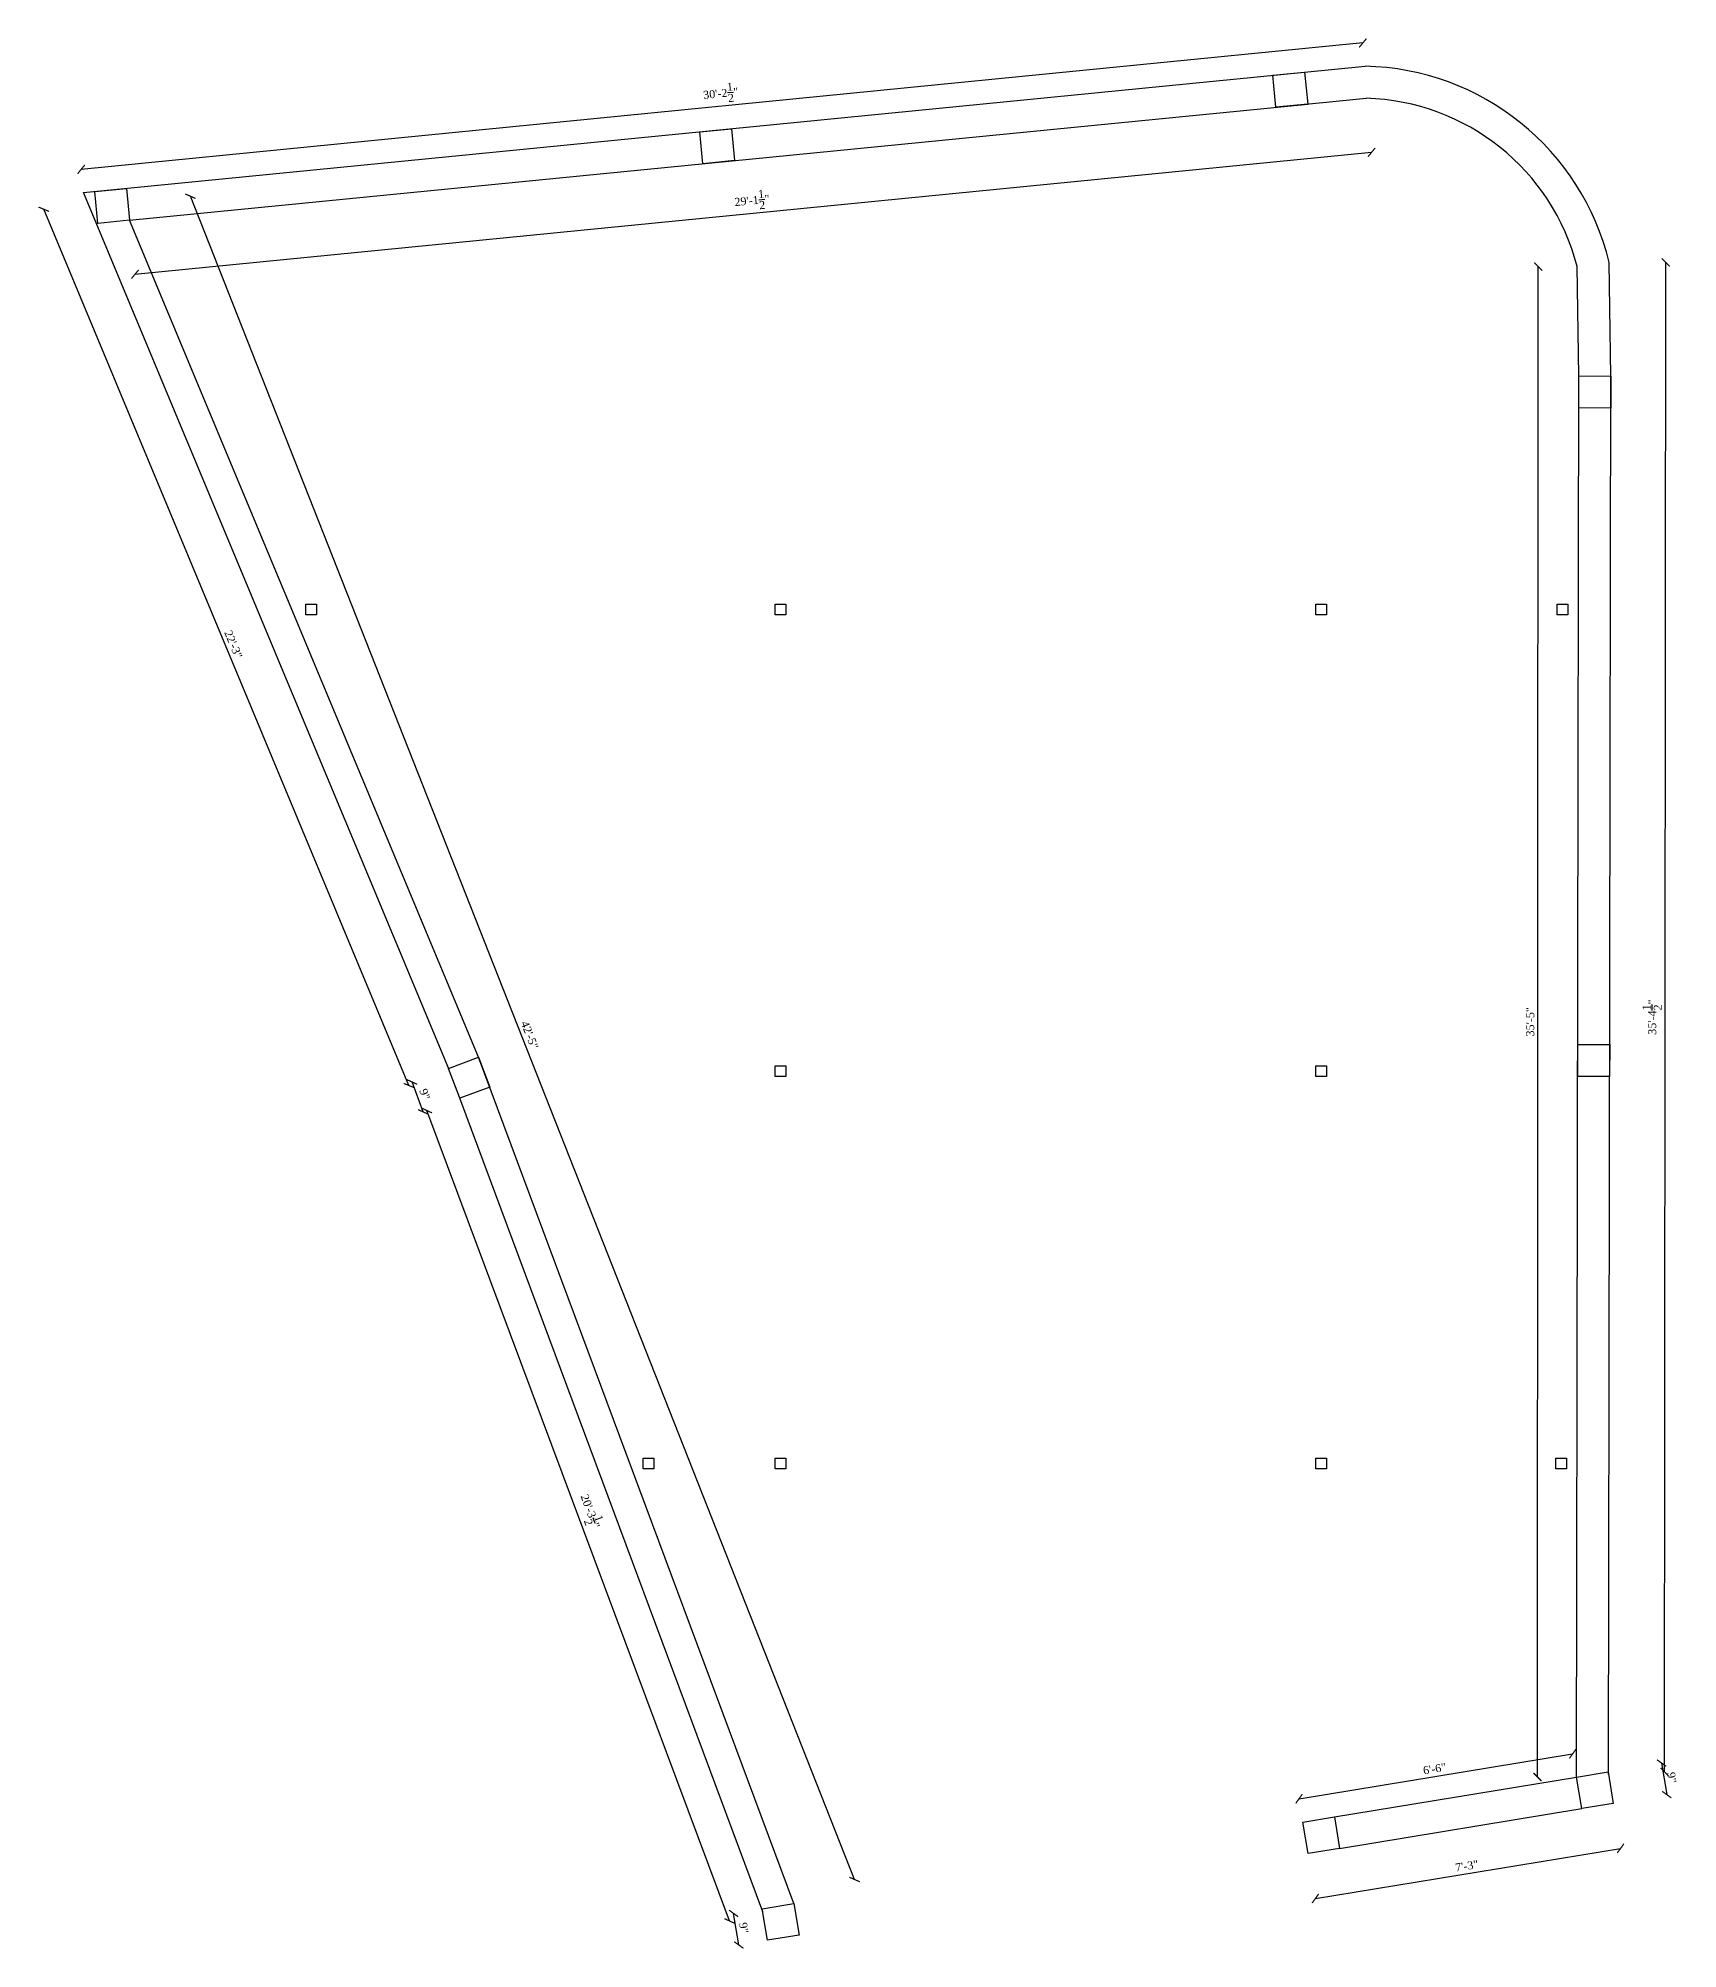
# Model space of a CAD drawing. Header units: inches. Extents: x 62067 to 68611, y -6056 to -4501.
# Drawn here: x 66619 to 67080, y -5057 to -4519 of the extents above; entities that cross this region are included whole.
import ezdxf

# ---------------------------------------------------------------- set-up
doc = ezdxf.new("R2010")
doc.units = ezdxf.units.IN
doc.header["$MEASUREMENT"] = 0
doc.layers.add('ELEVATION', color=6, linetype='Continuous', lineweight=30)
doc.styles.get("Standard").update_dxf_attribs({"font": 'times.ttf'})
doc.dimstyles.get("Standard").update_dxf_attribs({"dimtxt": 2.25, "dimasz": 2.25, "dimexe": 0.18, "dimexo": 0.0625, "dimgap": 1, "dimtad": 1, "dimdec": 1, "dimzin": 0, "dimdsep": 46, "dimlunit": 4, "dimtxsty": 'Standard', "dimblk": 'ARCHTICK', "dimcen": 0.09, "dimse1": 1, "dimse2": 1, "dimadec": 0, "dimazin": 0, "dimtfac": 1, "dimtdec": 1, "dimtofl": 0, "dimtmove": 0, "dimatfit": 3, "dimldrblk": 'ARCHTICK', "dimfxl": 1, "dimtolj": 1, "dimtzin": 0, "dimarcsym": 0})

# ---------------------------------------------------------------- blocks, each defined once
blk = doc.blocks.new('_ArchTick')
at = {"color": 0, "linetype": 'ByBlock', "const_width": 0.15}
blk.add_lwpolyline([(-0.5, -0.5), (0.5, 0.5)], dxfattribs=at)
blk = doc.blocks.new('*D796')
at = {"layer": 'Defpoints', "color": 0, "transparency": 16777216}
for p in [(67062.16, -5015.76), (67064.23, -5028.39), (66976.31, -5029.88)]:
    blk.add_point(p, dxfattribs=at)
at = {"layer": 'ELEVATION', "color": 0, "lineweight": -2, "transparency": 16777216}
blk.add_line((66978.38, -5042.5), (67064.23, -5028.39), dxfattribs=at)
at = {"layer": 'ELEVATION', "color": 0, "lineweight": -2, "transparency": 16777216, "xscale": 2.25, "yscale": 2.25, "zscale": 2.25}
for p, rotation in [((67064.23, -5028.39), 9.33670740520998), ((66978.38, -5042.5), 189.33670740521)]:
    blk.add_blockref('_ArchTick', p, dxfattribs=dict(at, rotation=rotation))
at = {"layer": 'ELEVATION', "color": 0, "transparency": 16777216, "insert": (67020.96, -5033.32), "char_height": 2.25, "attachment_point": 5, "rotation": 9.3367}
blk.add_mtext('\\A1;7\'-3"', dxfattribs=at)
blk = doc.blocks.new('*D797')
at = {"layer": 'Defpoints', "color": 0, "transparency": 16777216}
for p in [(67061.01, -4582.41), (67076.91, -4582.42), (67060.7, -5006.88)]:
    blk.add_point(p, dxfattribs=at)
at = {"layer": 'ELEVATION', "color": 0, "lineweight": -2, "transparency": 16777216}
blk.add_line((67076.6, -5006.89), (67076.91, -4582.42), dxfattribs=at)
at = {"layer": 'ELEVATION', "color": 0, "lineweight": -2, "transparency": 16777216, "xscale": 2.25, "yscale": 2.25, "zscale": 2.25}
for p, rotation in [((67076.91, -4582.42), 89.95809987980734), ((67076.6, -5006.89), 269.9580998798073)]:
    blk.add_blockref('_ArchTick', p, dxfattribs=dict(at, rotation=rotation))
at = {"layer": 'ELEVATION', "color": 0, "transparency": 16777216, "insert": (67073.12, -4794.65), "char_height": 2.25, "attachment_point": 5, "rotation": 89.9581}
blk.add_mtext('\\A1;35\'-4{\\H1x;\\S1/2;}"', dxfattribs=at)
blk = doc.blocks.new('*D800')
at = {"layer": 'Defpoints', "color": 0, "transparency": 16777216}
for p in [(66992.36, -4527.23), (66631.21, -4556.23), (66631.85, -4562.77)]:
    blk.add_point(p, dxfattribs=at)
at = {"layer": 'ELEVATION', "color": 0, "lineweight": -2, "transparency": 16777216}
blk.add_line((66991.72, -4520.69), (66631.21, -4556.23), dxfattribs=at)
at = {"layer": 'ELEVATION', "color": 0, "lineweight": -2, "transparency": 16777216, "xscale": 2.25, "yscale": 2.25, "zscale": 2.25}
for p, rotation in [((66991.72, -4520.69), 5.630054066153347), ((66631.21, -4556.23), 185.6300540661533)]:
    blk.add_blockref('_ArchTick', p, dxfattribs=dict(at, rotation=rotation))
at = {"layer": 'ELEVATION', "color": 0, "transparency": 16777216, "insert": (66811.11, -4534.84), "char_height": 2.25, "attachment_point": 5, "rotation": 5.6301}
blk.add_mtext('\\A1;30\'-2{\\H1x;\\S1/2;}"', dxfattribs=at)
blk = doc.blocks.new('*D801')
at = {"layer": 'Defpoints', "color": 0, "transparency": 16777216}
for p in [(66631.85, -4562.77), (66620.65, -4567.44), (66734.6, -4809.2)]:
    blk.add_point(p, dxfattribs=at)
at = {"layer": 'ELEVATION', "color": 0, "lineweight": -2, "transparency": 16777216}
blk.add_line((66723.4, -4813.87), (66620.65, -4567.44), dxfattribs=at)
at = {"layer": 'ELEVATION', "color": 0, "lineweight": -2, "transparency": 16777216, "xscale": 2.25, "yscale": 2.25, "zscale": 2.25}
for p, rotation in [((66620.65, -4567.44), 112.6334614685429), ((66723.4, -4813.87), 292.6334614685429)]:
    blk.add_blockref('_ArchTick', p, dxfattribs=dict(at, rotation=rotation))
at = {"layer": 'ELEVATION', "color": 0, "transparency": 16777216, "insert": (66674, -4689.83), "char_height": 2.25, "attachment_point": 5, "rotation": 292.6335}
blk.add_mtext('\\A1;22\'-3"', dxfattribs=at)
blk = doc.blocks.new('*D802')
at = {"layer": 'Defpoints', "color": 0, "transparency": 16777216}
for p in [(66724.27, -4812.87), (66734.54, -4809.04), (66737.68, -4817.47)]:
    blk.add_point(p, dxfattribs=at)
at = {"layer": 'ELEVATION', "color": 0, "lineweight": -2, "transparency": 16777216}
blk.add_line((66727.41, -4821.3), (66724.27, -4812.87), dxfattribs=at)
at = {"layer": 'ELEVATION', "color": 0, "lineweight": -2, "transparency": 16777216, "xscale": 2.25, "yscale": 2.25, "zscale": 2.25}
for p, rotation in [((66724.27, -4812.87), 110.4384153099512), ((66727.41, -4821.3), 290.4384153099512)]:
    blk.add_blockref('_ArchTick', p, dxfattribs=dict(at, rotation=rotation))
at = {"layer": 'ELEVATION', "color": 0, "transparency": 16777216, "insert": (66727.85, -4816.33), "char_height": 2.25, "attachment_point": 5, "rotation": 290.4384}
blk.add_mtext('\\A1;9"', dxfattribs=at)
blk = doc.blocks.new('*D803')
at = {"layer": 'Defpoints', "color": 0, "transparency": 16777216}
for p in [(66737.68, -4817.47), (66728.47, -4820.91), (66822.79, -5045.37)]:
    blk.add_point(p, dxfattribs=at)
at = {"layer": 'ELEVATION', "color": 0, "lineweight": -2, "transparency": 16777216}
blk.add_line((66813.57, -5048.81), (66728.47, -4820.91), dxfattribs=at)
at = {"layer": 'ELEVATION', "color": 0, "lineweight": -2, "transparency": 16777216, "xscale": 2.25, "yscale": 2.25, "zscale": 2.25}
for p, rotation in [((66728.47, -4820.91), 110.4780824802595), ((66813.57, -5048.81), 290.4780824802595)]:
    blk.add_blockref('_ArchTick', p, dxfattribs=dict(at, rotation=rotation))
at = {"layer": 'ELEVATION', "color": 0, "transparency": 16777216, "insert": (66774.43, -4933.59), "char_height": 2.25, "attachment_point": 5, "rotation": 290.4781}
blk.add_mtext('\\A1;20\'-3{\\H1x;\\S1/2;}"', dxfattribs=at)
blk = doc.blocks.new('*D804')
at = {"layer": 'Defpoints', "color": 0, "transparency": 16777216}
for p in [(66814.73, -5046.69), (66822.79, -5045.37), (66824.25, -5054.25)]:
    blk.add_point(p, dxfattribs=at)
at = {"layer": 'ELEVATION', "color": 0, "lineweight": -2, "transparency": 16777216}
blk.add_line((66816.19, -5055.57), (66814.73, -5046.69), dxfattribs=at)
at = {"layer": 'ELEVATION', "color": 0, "lineweight": -2, "transparency": 16777216, "xscale": 2.25, "yscale": 2.25, "zscale": 2.25}
for p, rotation in [((66814.73, -5046.69), 99.33665306477486), ((66816.19, -5055.57), 279.3366530647749)]:
    blk.add_blockref('_ArchTick', p, dxfattribs=dict(at, rotation=rotation))
at = {"layer": 'ELEVATION', "color": 0, "transparency": 16777216, "insert": (66817.58, -5050.78), "char_height": 2.25, "attachment_point": 5, "rotation": 279.3367}
blk.add_mtext('\\A1;9"', dxfattribs=at)
blk = doc.blocks.new('*D805')
at = {"layer": 'Defpoints', "color": 0, "transparency": 16777216}
for p in [(67060.7, -5006.88), (67062.16, -5015.76), (67077.22, -5013.28)]:
    blk.add_point(p, dxfattribs=at)
at = {"layer": 'ELEVATION', "color": 0, "lineweight": -2, "transparency": 16777216}
blk.add_line((67075.76, -5004.4), (67077.22, -5013.28), dxfattribs=at)
at = {"layer": 'ELEVATION', "color": 0, "lineweight": -2, "transparency": 16777216, "xscale": 2.25, "yscale": 2.25, "zscale": 2.25}
for p, rotation in [((67075.76, -5004.4), 99.33665306477486), ((67077.22, -5013.28), 279.3366530647749)]:
    blk.add_blockref('_ArchTick', p, dxfattribs=dict(at, rotation=rotation))
at = {"layer": 'ELEVATION', "color": 0, "transparency": 16777216, "insert": (67078.61, -5008.5), "char_height": 2.25, "attachment_point": 5, "rotation": 279.3367}
blk.add_mtext('\\A1;9"', dxfattribs=at)
blk = doc.blocks.new('*D806')
at = {"layer": 'Defpoints', "color": 0, "transparency": 16777216}
for p in [(66661.94, -4563.79), (66644.84, -4570.53), (66831.67, -5043.91)]:
    blk.add_point(p, dxfattribs=at)
at = {"layer": 'ELEVATION', "color": 0, "lineweight": -2, "transparency": 16777216}
blk.add_line((66848.77, -5037.16), (66661.94, -4563.79), dxfattribs=at)
at = {"layer": 'ELEVATION', "color": 0, "lineweight": -2, "transparency": 16777216, "xscale": 2.25, "yscale": 2.25, "zscale": 2.25}
for p, rotation in [((66661.94, -4563.79), 111.5380948869874), ((66848.77, -5037.16), 291.5380948869874)]:
    blk.add_blockref('_ArchTick', p, dxfattribs=dict(at, rotation=rotation))
at = {"layer": 'ELEVATION', "color": 0, "transparency": 16777216, "insert": (66757.35, -4799.68), "char_height": 2.25, "attachment_point": 5, "rotation": 291.5381}
blk.add_mtext('\\A1;42\'-5"', dxfattribs=at)
blk = doc.blocks.new('*D807')
at = {"layer": 'Defpoints', "color": 0, "transparency": 16777216}
for p in [(66992.7, -4536.24), (66994.19, -4551.44), (66644.84, -4570.53)]:
    blk.add_point(p, dxfattribs=at)
at = {"layer": 'ELEVATION', "color": 0, "lineweight": -2, "transparency": 16777216}
blk.add_line((66646.34, -4585.73), (66994.19, -4551.44), dxfattribs=at)
at = {"layer": 'ELEVATION', "color": 0, "lineweight": -2, "transparency": 16777216, "xscale": 2.25, "yscale": 2.25, "zscale": 2.25}
for p, rotation in [((66994.19, -4551.44), 5.63005406619059), ((66646.34, -4585.73), 185.6300540661906)]:
    blk.add_blockref('_ArchTick', p, dxfattribs=dict(at, rotation=rotation))
at = {"layer": 'ELEVATION', "color": 0, "transparency": 16777216, "insert": (66819.91, -4564.96), "char_height": 2.25, "attachment_point": 5, "rotation": 5.6301}
blk.add_mtext('\\A1;29\'-1{\\H1x;\\S1/2;}"', dxfattribs=at)
blk = doc.blocks.new('*D809')
at = {"layer": 'Defpoints', "color": 0, "transparency": 16777216}
for p in [(67041.07, -4583.58), (67052.02, -4583.58), (67051.82, -5008.34)]:
    blk.add_point(p, dxfattribs=at)
at = {"layer": 'ELEVATION', "color": 0, "lineweight": -2, "transparency": 16777216}
blk.add_line((67040.86, -5008.33), (67041.07, -4583.58), dxfattribs=at)
at = {"layer": 'ELEVATION', "color": 0, "lineweight": -2, "transparency": 16777216, "xscale": 2.25, "yscale": 2.25, "zscale": 2.25}
for p, rotation in [((67041.07, -4583.58), 89.97193327026396), ((67040.86, -5008.33), 269.9719332702639)]:
    blk.add_blockref('_ArchTick', p, dxfattribs=dict(at, rotation=rotation))
at = {"layer": 'ELEVATION', "color": 0, "transparency": 16777216, "insert": (67038.82, -4795.96), "char_height": 2.25, "attachment_point": 5, "rotation": 89.9719}
blk.add_mtext('\\A1;35\'-5"', dxfattribs=at)
blk = doc.blocks.new('*D810')
at = {"layer": 'Defpoints', "color": 0, "transparency": 16777216}
for p in [(67050.74, -5001.81), (67051.82, -5008.34), (66974.85, -5020.99)]:
    blk.add_point(p, dxfattribs=at)
at = {"layer": 'ELEVATION', "color": 0, "lineweight": -2, "transparency": 16777216}
blk.add_line((66973.77, -5014.46), (67050.74, -5001.81), dxfattribs=at)
at = {"layer": 'ELEVATION', "color": 0, "lineweight": -2, "transparency": 16777216, "xscale": 2.25, "yscale": 2.25, "zscale": 2.25}
for p, rotation in [((67050.74, -5001.81), 9.33665306469714), ((66973.77, -5014.46), 189.3366530646971)]:
    blk.add_blockref('_ArchTick', p, dxfattribs=dict(at, rotation=rotation))
at = {"layer": 'ELEVATION', "color": 0, "transparency": 16777216, "insert": (67011.91, -5006.02), "char_height": 2.25, "attachment_point": 5, "rotation": 9.3367}
blk.add_mtext('\\A1;6\'-6"', dxfattribs=at)

msp = doc.modelspace()

# ---------------------------------------------------------------- linework, layer by layer
at = {"layer": 'ELEVATION'}
for p, q in [((66631.85, -4562.77), (66975.35, -4528.91)), ((66975.35, -4528.91), (66992.36, -4527.23)), ((66644.84, -4570.53), (66976.23, -4537.86)), ((66967.28, -4538.75), (66992.7, -4536.24)), ((66734.6, -4809.2), (66631.85, -4562.77)), ((66742.97, -4805.9), (66644.84, -4570.53)), ((67061.49, -4614.36), (67061.01, -4582.41)), ((67052.49, -4614.34), (67052.02, -4583.58)), ((67051.82, -5008.34), (67052.49, -4614.34)), ((67060.82, -5007.61), (67061.49, -4614.36)), ((66831.67, -5043.91), (66742.97, -4805.9)), ((66822.93, -5046.23), (66737.68, -4817.47)), ((66983.73, -5019.53), (67051.82, -5008.34)), ((66985.19, -5028.41), (67053.28, -5017.22))]:
    msp.add_line(p, q, dxfattribs=at)
for points in [[(66966.39, -4529.79), (66975.35, -4528.91), (66976.23, -4537.86), (66967.28, -4538.75)], [(66805.18, -4545.68), (66814.13, -4544.8), (66815.02, -4553.76), (66806.06, -4554.64)], [(66635, -4562.46), (66643.96, -4561.58), (66644.84, -4570.53), (66635.88, -4571.42)], [(67052.49, -4614.34), (67061.49, -4614.36), (67061.48, -4623.36), (67052.48, -4623.34)], [(66694.36, -4678.5), (66697.36, -4678.5), (66697.36, -4681.5), (66694.36, -4681.5)], [(66826.46, -4678.5), (66829.46, -4678.5), (66829.46, -4681.5), (66826.46, -4681.5)], [(66978.52, -4678.5), (66981.52, -4678.5), (66981.52, -4681.5), (66978.52, -4681.5)], [(67046.38, -4678.5), (67049.38, -4678.5), (67049.38, -4681.5), (67046.38, -4681.5)], [(67052.17, -4802.34), (67061.17, -4802.36), (67061.15, -4811.36), (67052.15, -4811.34)], [(66734.54, -4809.04), (66742.97, -4805.9), (66746.12, -4814.33), (66737.68, -4817.47)], [(66826.46, -4808.34), (66829.46, -4808.34), (66829.46, -4811.34), (66826.46, -4811.34)], [(66978.52, -4808.34), (66981.52, -4808.34), (66981.52, -4811.34), (66978.52, -4811.34)], [(66789.33, -4918.7), (66792.33, -4918.7), (66792.33, -4921.7), (66789.33, -4921.7)], [(66826.46, -4918.7), (66829.46, -4918.7), (66829.46, -4921.7), (66826.46, -4921.7)], [(66978.52, -4918.7), (66981.52, -4918.7), (66981.52, -4921.7), (66978.52, -4921.7)], [(67045.97, -4918.7), (67048.97, -4918.7), (67048.97, -4921.7), (67045.97, -4921.7)], [(67051.82, -5008.34), (67060.7, -5006.88), (67062.16, -5015.76), (67053.28, -5017.22)], [(66974.85, -5020.99), (66983.73, -5019.53), (66985.19, -5028.41), (66976.31, -5029.88)], [(66822.79, -5045.37), (66831.67, -5043.91), (66833.13, -5052.79), (66824.25, -5054.25)]]:
    msp.add_lwpolyline(points, close=True, dxfattribs=at)
for radius, start, end in [(72.14, 13.5857, 88.8259), (63.14, 14.4654, 88.3565)]:
    msp.add_arc((66990.88, -4599.36), radius, start, end, dxfattribs=at)

# ---------------------------------------------------------------- dimensions: what is measured, and where the dimension line sits
dim = msp.add_linear_dim(base=(66631.21, -4556.23), p1=(66992.36, -4527.23), p2=(66631.85, -4562.77), angle=185.6301, dimstyle='Standard', override={"dimtmove": 1}, dxfattribs=at)
dim.commit()
dim.dimension.update_dxf_attribs({"geometry": '*D800', "text_midpoint": (66811.11, -4534.84)})
for p1, p2, distance, picture, middle in [((66644.84, -4570.53), (66992.7, -4536.24), -15.27, '*D807', (66819.91, -4564.96)), ((66734.6, -4809.2), (66631.85, -4562.77), 12.14, '*D801', (66674, -4689.83)), ((66831.67, -5043.91), (66644.84, -4570.53), -18.38, '*D806', (66757.35, -4799.68)), ((67051.82, -5008.34), (67052.02, -4583.58), 10.96, '*D809', (67038.82, -4795.96)), ((67060.7, -5006.88), (67061.01, -4582.41), -15.9, '*D797', (67073.12, -4794.65)), ((66737.68, -4817.47), (66734.54, -4809.04), 10.96, '*D802', (66727.85, -4816.33)), ((66822.79, -5045.37), (66737.68, -4817.47), 9.84, '*D803', (66774.43, -4933.59)), ((66974.85, -5020.99), (67051.82, -5008.34), 6.62, '*D810', (67011.91, -5006.02)), ((67060.7, -5006.88), (67062.16, -5015.76), 15.26, '*D805', (67078.61, -5008.5)), ((66976.31, -5029.88), (67062.16, -5015.76), -12.8, '*D796', (67020.96, -5033.32)), ((66824.25, -5054.25), (66822.79, -5045.37), 8.17, '*D804', (66817.58, -5050.78))]:
    dim = msp.add_aligned_dim(p1=p1, p2=p2, distance=distance, dimstyle='Standard', dxfattribs=at)
    dim.commit()
    dim.dimension.update_dxf_attribs({"geometry": picture, "text_midpoint": middle})

doc.saveas('drawing.dxf')
